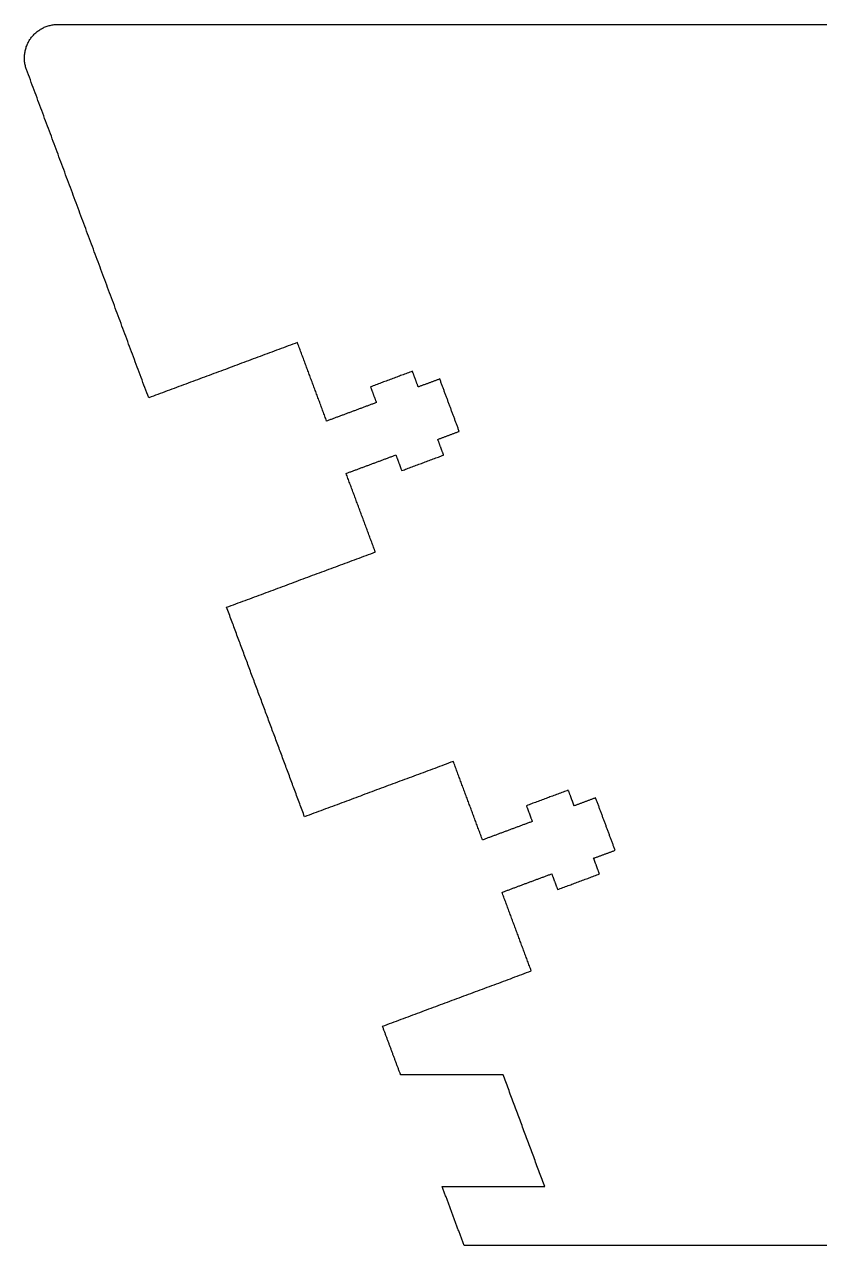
# Model space of a CAD drawing. Header units: inches. Extents: x -37.5 to -4.1, y 28.4 to 33.4.
# Drawn here: x -20.604 to -17.803, y 29.113 to 33.416 of the extents above; entities that cross this region are included whole.
import ezdxf

# ---------------------------------------------------------------- set-up
doc = ezdxf.new("R2010")
doc.units = ezdxf.units.IN
doc.header["$MEASUREMENT"] = 0
doc.layers.add('cut clear acryl', color=1, linetype='Continuous', true_color=0xfb0007)

msp = doc.modelspace()

# ---------------------------------------------------------------- linework, layer by layer
at = {"layer": 'cut clear acryl'}
msp.add_rational_spline([(-20.5965, 33.2568), (-20.618, 33.3146), (-20.5828, 33.3653), (-20.5475, 33.4161), (-20.4858, 33.4161)], [1, 0.886183600157, 1, 0.886183600157, 1], degree=2, knots=[3912.311821, 3912.311821, 3912.311821, 3915.202345, 3915.202345, 3918.092869, 3918.092869, 3918.092869], dxfattribs=at)
for points in [[(-20.4858, 33.4161), (-13.7439, 33.4161), (-7.002, 33.4161)], [(-20.1661, 32.1003), (-20.3813, 32.6785), (-20.5965, 33.2568)], [(-19.6422, 32.2952), (-19.9042, 32.1978), (-20.1661, 32.1003)], [(-19.5392, 32.0185), (-19.5907, 32.1569), (-19.6422, 32.2952)], [(-19.237, 32.194), (-19.3108, 32.1665), (-19.3846, 32.139)], [(-19.2164, 32.1386), (-19.2267, 32.1663), (-19.237, 32.194)], [(-19.1407, 32.1668), (-19.1785, 32.1527), (-19.2164, 32.1386)], [(-19.0721, 31.9823), (-19.1064, 32.0745), (-19.1407, 32.1668)], [(-19.3846, 32.139), (-19.3743, 32.1114), (-19.364, 32.0837)], [(-19.364, 32.0837), (-19.4516, 32.0511), (-19.5392, 32.0185)], [(-19.1477, 31.9541), (-19.1099, 31.9682), (-19.0721, 31.9823)], [(-19.1272, 31.8988), (-19.1375, 31.9264), (-19.1477, 31.9541)], [(-19.4706, 31.834), (-19.3829, 31.8666), (-19.2953, 31.8992)], [(-19.2953, 31.8992), (-19.285, 31.8715), (-19.2747, 31.8438)], [(-19.2747, 31.8438), (-19.2009, 31.8713), (-19.1272, 31.8988)], [(-19.3676, 31.5573), (-19.4191, 31.6956), (-19.4706, 31.834)], [(-19.8915, 31.3623), (-19.6296, 31.4598), (-19.3676, 31.5573)], [(-19.617, 30.6243), (-19.7542, 30.9933), (-19.8915, 31.3623)], [(-19.093, 30.8193), (-19.355, 30.7218), (-19.617, 30.6243)], [(-18.99, 30.5426), (-19.0415, 30.6809), (-19.093, 30.8193)], [(-18.6878, 30.718), (-18.7616, 30.6906), (-18.8354, 30.6631)], [(-18.6672, 30.6627), (-18.6775, 30.6903), (-18.6878, 30.718)], [(-18.5915, 30.6908), (-18.6294, 30.6768), (-18.6672, 30.6627)], [(-18.5229, 30.5063), (-18.5572, 30.5986), (-18.5915, 30.6908)], [(-18.8354, 30.6631), (-18.8251, 30.6354), (-18.8148, 30.6077)], [(-18.8148, 30.6077), (-18.9024, 30.5752), (-18.99, 30.5426)], [(-18.5986, 30.4782), (-18.5607, 30.4923), (-18.5229, 30.5063)], [(-18.578, 30.4228), (-18.5883, 30.4505), (-18.5986, 30.4782)], [(-18.9214, 30.3581), (-18.8338, 30.3907), (-18.7462, 30.4233)], [(-18.7462, 30.4233), (-18.7359, 30.3956), (-18.7256, 30.3679)], [(-18.7256, 30.3679), (-18.6518, 30.3954), (-18.578, 30.4228)], [(-18.8184, 30.0813), (-18.8699, 30.2197), (-18.9214, 30.3581)], [(-19.3424, 29.8864), (-19.0804, 29.9838), (-18.8184, 30.0813)], [(-19.2786, 29.7151), (-19.3105, 29.8007), (-19.3424, 29.8864)], [(-18.9174, 29.7151), (-19.098, 29.7151), (-19.2786, 29.7151)], [(-18.7708, 29.3211), (-18.8441, 29.5181), (-18.9174, 29.7151)], [(-19.0548, 29.1135), (-19.0934, 29.2173), (-19.132, 29.3211)], [(-19.132, 29.3211), (-18.9514, 29.3211), (-18.7708, 29.3211)], [(-12.9769, 29.1135), (-16.0158, 29.1135), (-19.0548, 29.1135)]]:
    msp.add_open_spline(points, degree=2, dxfattribs=at)

doc.saveas('drawing.dxf')
